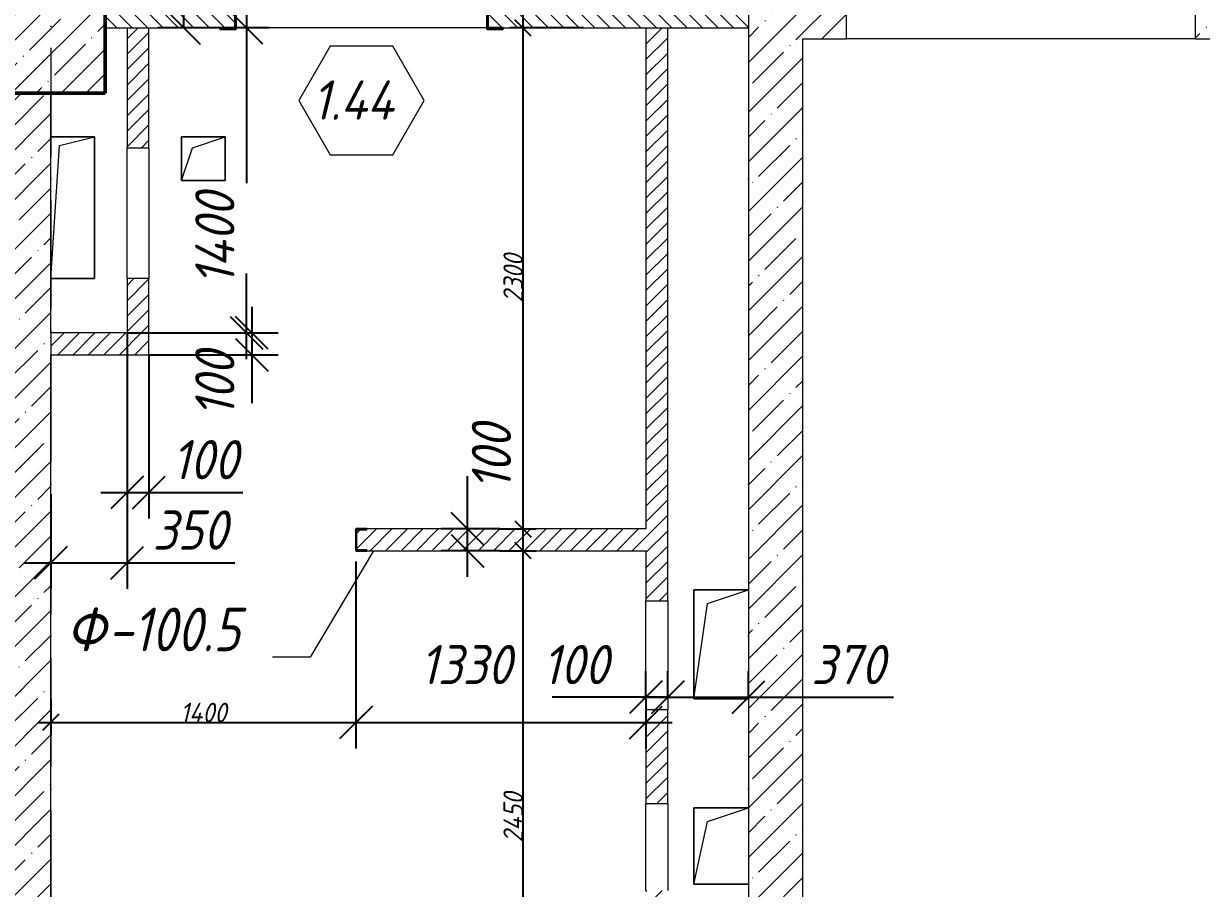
# Model space of a CAD drawing. Header units: millimetres. Extents: x -401725 to 250493, y 305116 to 802890.
# Drawn here: x -111626 to -106222, y 603748 to 607718 of the extents above; entities that cross this region are included whole.
import ezdxf

# ---------------------------------------------------------------- set-up
doc = ezdxf.new("R2010")
doc.units = ezdxf.units.MM
doc.linetypes.add('50_200_ШТРИХ_1Т_ш5_п1_п1_', pattern=[700, 500, -100, 0, -100])
for name, color, linetype, lineweight in [('A-____-____-DIMS', 7, 'Continuous', 9), ('A-DOOR-____-IDEN', 7, 'Continuous', 9), ('A-FLOR-____-OTLN', 7, 'Continuous', 9), ('A-GENM-____-IDEN', 7, 'Continuous', 9), ('A-GENM-____-MCUT', 7, 'Continuous', 25), ('A-GENM-____-OTLN', 7, 'Continuous', 9), ('A-GENM-____-OTLN-1', 7, 'Continuous', 25), ('A-WALL-____-MCUT-3', 7, 'Continuous', 9), ('A-WALL-____-OTLN', 7, 'Continuous', 9), ('A-WALL-FNSH-MCUT-1', 7, 'Continuous', 9), ('S-COLS-____-MCUT', 7, 'Continuous', 50), ('S-COLS-____-OTLN', 7, 'Continuous', 9), ('S-GRID-____-OTLN-1', 7, '50_200_ШТРИХ_1Т_ш5_п1_п1_', 9)]:
    doc.layers.add(name, color=color, linetype=linetype, lineweight=lineweight)
for name, color, linetype, lineweight, true_color in [('A-WALL-____-MCUT-4', 7, 'Continuous', 13, 0x000000), ('A-WALL-____-MCUT-8', 7, 'Continuous', 13, 0x000000), ('A-WALL-____-PATT-2', 7, 'Continuous', 9, 0x787878), ('A-WALL-____-PATT-3', 9, 'Continuous', 9, 0x808080), ('A-WALL-____-PATT-4', 9, 'Continuous', 9, 0x808080), ('I-WALL-____-OTLN-1', 7, 'Continuous', 9, 0x000000), ('I-WALL-____-OTLN-2', 7, 'Continuous', 9, 0x000000)]:
    doc.layers.add(name, color=color, linetype=linetype, lineweight=lineweight, true_color=true_color)
doc.styles.add('ISOCPEUR_I_10', font='isocpeui.ttf', dxfattribs={"width": 0.9, "height": 180})
doc.styles.add('ISOCPEUR_I_14', font='isocpeui.ttf', dxfattribs={"width": 0.9, "height": 180})
doc.styles.add('ISOCPEUR_I_2', font='isocpeui.ttf', dxfattribs={"width": 0.85, "height": 2.3})
doc.styles.add('ISOCPEUR_I_7', font='isocpeui.ttf', dxfattribs={"width": 0.9, "height": 90})
doc.dimstyles.new('ISO-1_8_0_9К_СРЕДНИЙ_Кладочные_2', dxfattribs={"dimscale": 304.8, "dimtxt": 89.638306, "dimasz": 0.246063, "dimexe": 0.19685, "dimexo": 0, "dimgap": 0, "dimtad": 1, "dimdec": 3, "dimrnd": 0.001, "dimdsep": 46, "dimtxsty": 'ISOCPEUR_I_7', "dimblk1": 'OBLIQUE', "dimblk2": 'OBLIQUE', "dimsah": 1, "dimcen": 0.09, "dimdle": 0.19685, "dimazin": 0, "dimtfac": 1, "dimtdec": 4, "dimtix": 1, "dimtmove": 1, "dimatfit": 3, "dimfxl": 1, "dimtvp": 1, "dimtolj": 1, "dimtzin": 0, "dimarcsym": 2})
doc.dimstyles.new('ISO-1_8_0_9К_СРЕДНИЙ_Кладочные_3', dxfattribs={"dimscale": 304.8, "dimtxt": 179.276612, "dimasz": 0.492126, "dimexe": 0.393701, "dimexo": 0, "dimgap": 0, "dimtad": 1, "dimdec": 3, "dimrnd": 0.001, "dimdsep": 46, "dimtxsty": 'ISOCPEUR_I_10', "dimblk1": 'OBLIQUE', "dimblk2": 'OBLIQUE', "dimsah": 1, "dimcen": 0.09, "dimdle": 0.393701, "dimazin": 0, "dimtfac": 1, "dimtdec": 4, "dimtix": 1, "dimtmove": 0, "dimatfit": 3, "dimfxl": 1, "dimtvp": 1, "dimtolj": 1, "dimtzin": 0, "dimarcsym": 2})
doc.dimstyles.new('ISO-1_8_0_9К_СРЕДНИЙ_Кладочные_4', dxfattribs={"dimscale": 304.8, "dimtxt": 179.276612, "dimasz": 0.492126, "dimexe": 0.393701, "dimexo": 0, "dimgap": 0, "dimtad": 1, "dimdec": 3, "dimrnd": 0.001, "dimdsep": 46, "dimtxsty": 'ISOCPEUR_I_10', "dimblk1": 'OBLIQUE', "dimblk2": 'OBLIQUE', "dimsah": 1, "dimcen": 0.09, "dimdle": 0.393701, "dimazin": 0, "dimtfac": 1, "dimtdec": 4, "dimtix": 1, "dimtmove": 1, "dimatfit": 3, "dimfxl": 1, "dimtvp": 1, "dimtolj": 1, "dimtzin": 0, "dimarcsym": 2})
pattern_1 = [(45, (-175000.736, 544716.51), (-35.35534, 35.35534), [])]
pattern_2 = [(45, (-175000.74, 544716.51), (-114.04925, 114.04925), []), (45, (-174886.69, 544716.51), (-114.04925, 114.04925), [201.612, -40.322, 3.353, -36.97])]

# ---------------------------------------------------------------- blocks, each defined once
blk = doc.blocks.new('BSC_Колонна _Прямоугольная - 500х500-V34-АР1_Кладочный план 1 этажа в осях 1-64_Ю-ЯЯ')
at = {"layer": 'S-COLS-____-OTLN'}
h = blk.add_hatch(dxfattribs=at)
h.set_pattern_fill('FP_33', color=256, style=0, pattern_type=2)
h.set_pattern_definition([(45, (-63500, -62931.04), (-114.04925, 114.04925), []), (45, (-63385.95, -62931.04), (-114.04925, 114.04925), [201.613, -40.323, 3.353, -36.97])])
h.paths.add_polyline_path([(-250, -250), (250, -250), (250, 250), (-250, 250)], flags=0)
at = {"layer": 'S-COLS-____-MCUT'}
for p, q in [((250, 250), (-250, 250)), ((-250, 250), (-250, -250)), ((250, -250), (250, 250)), ((-250, -250), (250, -250))]:
    blk.add_line(p, q, dxfattribs=at)
blk = doc.blocks.new('154_Фахверк_СКБ_Швеллер - Тип_100_4010-27789772-АР1_Кладочный план 1 этажа в осях 1-64_Ю-ЯЯ')
at = {"layer": 'A-GENM-____-MCUT'}
for p, q in [((175, 50), (125, 50)), ((125, 50), (125, -50)), ((128, 47), (175, 47)), ((128, -47), (128, 47)), ((175, 47), (175, 50)), ((125, -50), (175, -50)), ((175, -47), (128, -47)), ((175, -50), (175, -47))]:
    blk.add_line(p, q, dxfattribs=at)
blk = doc.blocks.new('154_Стойка_СКБ_Уголок - СМ-2230_200-28216496-АР1_Кладочный план 1 этажа в осях 1-64_Ю-ЯЯ')
at = {"layer": 'A-GENM-____-MCUT'}
for p, q in [((125, 156), (125, 81)), ((200, 156), (125, 156)), ((131, 81), (131, 150)), ((131, 150), (200, 150)), ((200, 150), (200, 156)), ((125, 81), (131, 81)), ((131, 19), (125, 19)), ((125, 19), (125, -56)), ((131, -50), (131, 19)), ((200, -50), (131, -50)), ((200, -56), (200, -50)), ((125, -56), (200, -56))]:
    blk.add_line(p, q, dxfattribs=at)
blk = doc.blocks.new('AR_Отверстие прямоугольное _в плите_ - AR_Отверстие прямоугольное _в плите_-30459243-АР1_Кладочный план 1 этажа в осях 1-64_Ю-ЯЯ')
at = {"layer": 'A-GENM-____-OTLN'}
for p, q in [((125, 175), (-125, 175)), ((-125, 175), (-125, -175)), ((-62.5, 112.5), (125, 175)), ((-125, -175), (-62.5, 112.5)), ((-125, -175), (125, -175))]:
    blk.add_line(p, q, dxfattribs=at)
blk = doc.blocks.new('AR_Отверстие прямоугольное _в плите_ - AR_Отверстие прямоугольное _в плите_-V189-АР1_Кладочный план 1 этажа в осях 1-64_Ю-ЯЯ')
at = {"layer": 'A-GENM-____-OTLN'}
for p, q in [((125, 250), (-125, 250)), ((-125, 250), (-125, -250)), ((-62.5, 187.5), (125, 250)), ((-125, -250), (-62.5, 187.5)), ((-125, -250), (125, -250))]:
    blk.add_line(p, q, dxfattribs=at)
blk = doc.blocks.new('AR_Отверстие прямоугольное _в плите_ - AR_Отверстие прямоугольное _в плите_-30459597-АР1_Кладочный план 1 этажа в осях 1-64_Ю-ЯЯ')
at = {"layer": 'A-GENM-____-OTLN'}
for p, q in [((100, 100), (-100, 100)), ((-100, 100), (-100, -100)), ((-50, 50), (100, 100)), ((100, -100), (100, 100)), ((-100, -100), (-50, 50)), ((-100, -100), (100, -100))]:
    blk.add_line(p, q, dxfattribs=at)
blk = doc.blocks.new('AR_Отверстие прямоугольное _в плите_ - AR_Отверстие прямоугольное _в плите_-30459250-АР1_Кладочный план 1 этажа в осях 1-64_Ю-ЯЯ')
at = {"layer": 'A-GENM-____-OTLN'}
for p, q in [((100, 325), (-100, 325)), ((-60, 285), (100, 325)), ((100, -325), (100, 325)), ((-100, -325), (-60, 285)), ((-100, -325), (100, -325))]:
    blk.add_line(p, q, dxfattribs=at)
blk = doc.blocks.new('Марка проема - марка проема-27336095-АР1_Кладочный план 1 этажа в осях 1-64_Ю-ЯЯ')
at = {"layer": 'A-DOOR-____-IDEN'}
for p, q in [((-1.439, 0.159), (-2.877, -2.333)), ((1.439, 0.159), (-1.439, 0.159)), ((2.877, -2.333), (1.439, 0.159)), ((-2.877, -2.333), (-1.439, -4.825)), ((1.439, -4.825), (2.877, -2.333)), ((-1.439, -4.825), (1.439, -4.825))]:
    blk.add_line(p, q, dxfattribs=at)
blk = doc.blocks.new('_Oblique')
at = {"color": 0, "linetype": 'ByBlock', "lineweight": -2}
blk.add_line((-0.5, -0.5), (0.5, 0.5), dxfattribs=at)
blk = doc.blocks.new('*D12494')
at = {"layer": 'A-____-____-DIMS', "color": 0, "lineweight": -2, "transparency": 16777216}
for p, q in [((-110890.3, 607897.6), (-110890.3, 608199.3)), ((-110890.3, 607697.6), (-110890.3, 608017.6)), ((-110497, 607897.6), (-111010.3, 607897.6)), ((-110497, 607697.6), (-111010.3, 607697.6))]:
    blk.add_line(p, q, dxfattribs=at)
at = {"layer": 'Defpoints', "color": 0, "transparency": 16777216}
for p in [(-110497, 607897.6), (-110890.3, 607697.6), (-110497, 607697.6)]:
    blk.add_point(p, dxfattribs=at)
at = {"layer": 'A-____-____-DIMS', "color": 0, "lineweight": -2, "transparency": 16777216, "xscale": 150, "yscale": 150, "zscale": 150}
for p, rotation in [((-110890.3, 607897.6), 90), ((-110890.3, 607697.6), 270)]:
    blk.add_blockref('_Oblique', p, dxfattribs=dict(at, rotation=rotation))
at = {"layer": 'A-____-____-DIMS', "color": 0, "transparency": 16777216, "insert": (-110838.2, 608114.6), "char_height": 180, "width": 409.578, "attachment_point": 1, "rotation": 90, "line_spacing_factor": 1.149209, "style": 'ISOCPEUR_I_10'}
blk.add_mtext('\\A1;200', dxfattribs=at)
blk = doc.blocks.new('*D12495')
at = {"layer": 'A-____-____-DIMS', "color": 0, "lineweight": -2, "transparency": 16777216}
for p, q in [((-110603, 607817.6), (-110603, 606984.2)), ((-110497, 607697.6), (-110723, 607697.6)), ((-110603, 606177.6), (-110603, 606569.5)), ((-111150.7, 606297.6), (-110483, 606297.6))]:
    blk.add_line(p, q, dxfattribs=at)
at = {"layer": 'Defpoints', "color": 0, "transparency": 16777216}
for p in [(-110497, 607697.6), (-111150.7, 606297.6), (-110603, 606297.6)]:
    blk.add_point(p, dxfattribs=at)
at = {"layer": 'A-____-____-DIMS', "color": 0, "lineweight": -2, "transparency": 16777216, "xscale": 150, "yscale": 150, "zscale": 150}
for p, rotation in [((-110603, 607697.6), 90), ((-110603, 606297.6), 270)]:
    blk.add_blockref('_Oblique', p, dxfattribs=dict(at, rotation=rotation))
at = {"layer": 'A-____-____-DIMS', "color": 0, "transparency": 16777216, "insert": (-110838.2, 606516.2), "char_height": 180, "width": 521.281, "attachment_point": 1, "rotation": 90, "line_spacing_factor": 1.149209, "style": 'ISOCPEUR_I_10'}
blk.add_mtext('\\A1;1400', dxfattribs=at)
blk = doc.blocks.new('*D12496')
at = {"layer": 'A-____-____-DIMS', "color": 0, "lineweight": -2, "transparency": 16777216}
for p, q in [((-110577.9, 606417.6), (-110577.9, 606197.6)), ((-111150.7, 606297.6), (-110457.9, 606297.6)), ((-111050.7, 606197.6), (-110457.9, 606197.6)), ((-110577.9, 606197.6), (-110577.9, 605974.6))]:
    blk.add_line(p, q, dxfattribs=at)
at = {"layer": 'Defpoints', "color": 0, "transparency": 16777216}
for p in [(-111150.7, 606297.6), (-111050.7, 606197.6), (-110577.9, 606197.6)]:
    blk.add_point(p, dxfattribs=at)
at = {"layer": 'A-____-____-DIMS', "color": 0, "lineweight": -2, "transparency": 16777216, "xscale": 150, "yscale": 150, "zscale": 150}
for p, rotation in [((-110577.9, 606297.6), 90), ((-110577.9, 606197.6), 270)]:
    blk.add_blockref('_Oblique', p, dxfattribs=dict(at, rotation=rotation))
at = {"layer": 'A-____-____-DIMS', "color": 0, "transparency": 16777216, "insert": (-110838.2, 605910.5), "char_height": 180, "width": 368.207, "attachment_point": 1, "rotation": 90, "line_spacing_factor": 1.149209, "style": 'ISOCPEUR_I_10'}
blk.add_mtext('\\A1;100', dxfattribs=at)
blk = doc.blocks.new('*D12497')
at = {"layer": 'A-____-____-DIMS', "color": 0, "lineweight": -2, "transparency": 16777216}
for p, q in [((-110100.7, 605247.6), (-110100.7, 604450)), ((-111500.7, 604616), (-111500.7, 604450)), ((-111560.7, 604510), (-110040.7, 604510))]:
    blk.add_line(p, q, dxfattribs=at)
at = {"layer": 'Defpoints', "color": 0, "transparency": 16777216}
for p in [(-110100.7, 605247.6), (-111500.7, 604616), (-110100.7, 604510)]:
    blk.add_point(p, dxfattribs=at)
at = {"layer": 'A-____-____-DIMS', "color": 0, "lineweight": -2, "transparency": 16777216, "xscale": 75, "yscale": 75, "zscale": 75, "rotation": 180}
blk.add_blockref('_Oblique', (-111500.7, 604510), dxfattribs=at)
at = {"layer": 'A-____-____-DIMS', "color": 0, "lineweight": -2, "transparency": 16777216, "xscale": 75, "yscale": 75, "zscale": 75}
blk.add_blockref('_Oblique', (-110100.7, 604510), dxfattribs=at)
at = {"layer": 'A-____-____-DIMS', "color": 0, "transparency": 16777216, "insert": (-110800.7, 604555), "char_height": 90, "width": 521.281, "attachment_point": 5, "style": 'ISOCPEUR_I_7'}
blk.add_mtext('\\A1;1400', dxfattribs=at)
blk = doc.blocks.new('*D12498')
at = {"layer": 'A-____-____-DIMS', "color": 0, "lineweight": -2, "transparency": 16777216}
for p, q in [((-110100.7, 605247.6), (-110100.7, 604390)), ((-108770.7, 604616), (-108770.7, 604390)), ((-110220.7, 604510), (-108650.7, 604510))]:
    blk.add_line(p, q, dxfattribs=at)
at = {"layer": 'Defpoints', "color": 0, "transparency": 16777216}
for p in [(-110100.7, 605247.6), (-108770.7, 604616), (-108770.7, 604510)]:
    blk.add_point(p, dxfattribs=at)
at = {"layer": 'A-____-____-DIMS', "color": 0, "lineweight": -2, "transparency": 16777216, "xscale": 150, "yscale": 150, "zscale": 150, "rotation": 180}
blk.add_blockref('_Oblique', (-110100.7, 604510), dxfattribs=at)
at = {"layer": 'A-____-____-DIMS', "color": 0, "lineweight": -2, "transparency": 16777216, "xscale": 150, "yscale": 150, "zscale": 150}
blk.add_blockref('_Oblique', (-108770.7, 604510), dxfattribs=at)
at = {"layer": 'A-____-____-DIMS', "color": 0, "transparency": 16777216, "insert": (-109806.9, 604865.1), "char_height": 180, "width": 504.733, "attachment_point": 1, "line_spacing_factor": 1.149209, "style": 'ISOCPEUR_I_10'}
blk.add_mtext('\\A1;1330', dxfattribs=at)
blk = doc.blocks.new('*D12499')
at = {"layer": 'A-____-____-DIMS', "color": 0, "lineweight": -2, "transparency": 16777216}
for p, q in [((-108770.7, 604616), (-108770.7, 604745.1)), ((-108670.7, 604616), (-108670.7, 604745.1)), ((-108770.7, 604625.1), (-109201.3, 604625.1)), ((-108670.7, 604625.1), (-108890.7, 604625.1))]:
    blk.add_line(p, q, dxfattribs=at)
at = {"layer": 'Defpoints', "color": 0, "transparency": 16777216}
for p in [(-108770.7, 604616), (-108670.7, 604625.1), (-108670.7, 604616)]:
    blk.add_point(p, dxfattribs=at)
at = {"layer": 'A-____-____-DIMS', "color": 0, "lineweight": -2, "transparency": 16777216, "xscale": 150, "yscale": 150, "zscale": 150, "rotation": 180}
blk.add_blockref('_Oblique', (-108770.7, 604625.1), dxfattribs=at)
at = {"layer": 'A-____-____-DIMS', "color": 0, "lineweight": -2, "transparency": 16777216, "xscale": 150, "yscale": 150, "zscale": 150}
blk.add_blockref('_Oblique', (-108670.7, 604625.1), dxfattribs=at)
at = {"layer": 'A-____-____-DIMS', "color": 0, "transparency": 16777216, "insert": (-109245.1, 604865.1), "char_height": 180, "width": 368.207, "attachment_point": 1, "line_spacing_factor": 1.149209, "style": 'ISOCPEUR_I_10'}
blk.add_mtext('\\A1;100', dxfattribs=at)
blk = doc.blocks.new('*D12500')
at = {"layer": 'A-____-____-DIMS', "color": 0, "lineweight": -2, "transparency": 16777216}
for p, q in [((-108670.7, 604616), (-108670.7, 604745.1)), ((-108300.7, 604616), (-108300.7, 604745.1)), ((-108790.7, 604625.1), (-108300.7, 604625.1)), ((-108300.7, 604625.1), (-107635.6, 604625.1))]:
    blk.add_line(p, q, dxfattribs=at)
at = {"layer": 'Defpoints', "color": 0, "transparency": 16777216}
for p in [(-108670.7, 604616), (-108300.7, 604625.1), (-108300.7, 604616)]:
    blk.add_point(p, dxfattribs=at)
at = {"layer": 'A-____-____-DIMS', "color": 0, "lineweight": -2, "transparency": 16777216, "xscale": 150, "yscale": 150, "zscale": 150, "rotation": 180}
blk.add_blockref('_Oblique', (-108670.7, 604625.1), dxfattribs=at)
at = {"layer": 'A-____-____-DIMS', "color": 0, "lineweight": -2, "transparency": 16777216, "xscale": 150, "yscale": 150, "zscale": 150}
blk.add_blockref('_Oblique', (-108300.7, 604625.1), dxfattribs=at)
at = {"layer": 'A-____-____-DIMS', "color": 0, "transparency": 16777216, "insert": (-108012.4, 604865.1), "char_height": 180, "width": 409.578, "attachment_point": 1, "line_spacing_factor": 1.149209, "style": 'ISOCPEUR_I_10'}
blk.add_mtext('\\A1;370', dxfattribs=at)
blk = doc.blocks.new('*D12501')
at = {"layer": 'A-____-____-DIMS', "color": 0, "lineweight": -2, "transparency": 16777216}
for p, q in [((-111150.7, 606297.6), (-111150.7, 605122.6)), ((-111500.7, 605556.6), (-111500.7, 605122.6)), ((-111620.7, 605242.6), (-111150.7, 605242.6)), ((-111150.7, 605242.6), (-110656.6, 605242.6))]:
    blk.add_line(p, q, dxfattribs=at)
at = {"layer": 'Defpoints', "color": 0, "transparency": 16777216}
for p in [(-111150.7, 606297.6), (-111500.7, 605556.6), (-111150.7, 605242.6)]:
    blk.add_point(p, dxfattribs=at)
at = {"layer": 'A-____-____-DIMS', "color": 0, "lineweight": -2, "transparency": 16777216, "xscale": 150, "yscale": 150, "zscale": 150, "rotation": 180}
blk.add_blockref('_Oblique', (-111500.7, 605242.6), dxfattribs=at)
at = {"layer": 'A-____-____-DIMS', "color": 0, "lineweight": -2, "transparency": 16777216, "xscale": 150, "yscale": 150, "zscale": 150}
blk.add_blockref('_Oblique', (-111150.7, 605242.6), dxfattribs=at)
at = {"layer": 'A-____-____-DIMS', "color": 0, "transparency": 16777216, "insert": (-111033.5, 605482.6), "char_height": 180, "width": 409.578, "attachment_point": 1, "line_spacing_factor": 1.149209, "style": 'ISOCPEUR_I_10'}
blk.add_mtext('\\A1;350', dxfattribs=at)
blk = doc.blocks.new('*D12502')
at = {"layer": 'A-____-____-DIMS', "color": 0, "lineweight": -2, "transparency": 16777216}
for p, q in [((-111150.7, 606297.6), (-111150.7, 605445.7)), ((-111050.7, 606197.6), (-111050.7, 605445.7)), ((-111270.7, 605565.7), (-111050.7, 605565.7)), ((-111050.7, 605565.7), (-110620.2, 605565.7))]:
    blk.add_line(p, q, dxfattribs=at)
at = {"layer": 'Defpoints', "color": 0, "transparency": 16777216}
for p in [(-111150.7, 606297.6), (-111050.7, 606197.6), (-111050.7, 605565.7)]:
    blk.add_point(p, dxfattribs=at)
at = {"layer": 'A-____-____-DIMS', "color": 0, "lineweight": -2, "transparency": 16777216, "xscale": 150, "yscale": 150, "zscale": 150, "rotation": 180}
blk.add_blockref('_Oblique', (-111150.7, 605565.7), dxfattribs=at)
at = {"layer": 'A-____-____-DIMS', "color": 0, "lineweight": -2, "transparency": 16777216, "xscale": 150, "yscale": 150, "zscale": 150}
blk.add_blockref('_Oblique', (-111050.7, 605565.7), dxfattribs=at)
at = {"layer": 'A-____-____-DIMS', "color": 0, "transparency": 16777216, "insert": (-110944.6, 605805.7), "char_height": 180, "width": 368.207, "attachment_point": 1, "line_spacing_factor": 1.149209, "style": 'ISOCPEUR_I_10'}
blk.add_mtext('\\A1;100', dxfattribs=at)
blk = doc.blocks.new('*D12504')
at = {"layer": 'A-____-____-DIMS', "color": 0, "lineweight": -2, "transparency": 16777216}
for p, q in [((-109334.3, 602787.6), (-109334.3, 605357.6)), ((-109440.4, 605297.6), (-109274.3, 605297.6)), ((-108820.7, 602847.6), (-109394.3, 602847.6))]:
    blk.add_line(p, q, dxfattribs=at)
at = {"layer": 'Defpoints', "color": 0, "transparency": 16777216}
for p in [(-109440.4, 605297.6), (-109334.3, 605297.6), (-108820.7, 602847.6)]:
    blk.add_point(p, dxfattribs=at)
at = {"layer": 'A-____-____-DIMS', "color": 0, "lineweight": -2, "transparency": 16777216, "xscale": 75, "yscale": 75, "zscale": 75}
for p, rotation in [((-109334.3, 605297.6), 90), ((-109334.3, 602847.6), 270)]:
    blk.add_blockref('_Oblique', p, dxfattribs=dict(at, rotation=rotation))
at = {"layer": 'A-____-____-DIMS', "color": 0, "transparency": 16777216, "insert": (-109379.3, 604072.6), "char_height": 90, "width": 562.653, "attachment_point": 5, "rotation": 90, "style": 'ISOCPEUR_I_7'}
blk.add_mtext('\\A1;2450', dxfattribs=at)
blk = doc.blocks.new('*D12505')
at = {"layer": 'A-____-____-DIMS', "color": 0, "lineweight": -2, "transparency": 16777216}
for p, q in [((-109589.7, 605397.6), (-109589.7, 605639.7)), ((-109440.4, 605397.6), (-109709.7, 605397.6)), ((-109589.7, 605177.6), (-109589.7, 605397.6)), ((-109440.4, 605297.6), (-109709.7, 605297.6))]:
    blk.add_line(p, q, dxfattribs=at)
at = {"layer": 'Defpoints', "color": 0, "transparency": 16777216}
for p in [(-109589.7, 605397.6), (-109440.4, 605397.6), (-109440.4, 605297.6)]:
    blk.add_point(p, dxfattribs=at)
at = {"layer": 'A-____-____-DIMS', "color": 0, "lineweight": -2, "transparency": 16777216, "xscale": 150, "yscale": 150, "zscale": 150}
for p, rotation in [((-109589.7, 605397.6), 90), ((-109589.7, 605297.6), 270)]:
    blk.add_blockref('_Oblique', p, dxfattribs=dict(at, rotation=rotation))
at = {"layer": 'A-____-____-DIMS', "color": 0, "transparency": 16777216, "insert": (-109569.5, 605575.6), "char_height": 180, "width": 368.207, "attachment_point": 1, "rotation": 90, "line_spacing_factor": 1.149209, "style": 'ISOCPEUR_I_10'}
blk.add_mtext('\\A1;100', dxfattribs=at)
blk = doc.blocks.new('*D12506')
at = {"layer": 'A-____-____-DIMS', "color": 0, "lineweight": -2, "transparency": 16777216}
for p, q in [((-109334.3, 605337.6), (-109334.3, 607757.6)), ((-109057.2, 607697.6), (-109394.3, 607697.6)), ((-109440.4, 605397.6), (-109274.3, 605397.6))]:
    blk.add_line(p, q, dxfattribs=at)
at = {"layer": 'Defpoints', "color": 0, "transparency": 16777216}
for p in [(-109334.3, 607697.6), (-109057.2, 607697.6), (-109440.4, 605397.6)]:
    blk.add_point(p, dxfattribs=at)
at = {"layer": 'A-____-____-DIMS', "color": 0, "lineweight": -2, "transparency": 16777216, "xscale": 75, "yscale": 75, "zscale": 75}
for p, rotation in [((-109334.3, 607697.6), 90), ((-109334.3, 605397.6), 270)]:
    blk.add_blockref('_Oblique', p, dxfattribs=dict(at, rotation=rotation))
at = {"layer": 'A-____-____-DIMS', "color": 0, "transparency": 16777216, "insert": (-109379.3, 606547.6), "char_height": 90, "width": 546.104, "attachment_point": 5, "rotation": 90, "style": 'ISOCPEUR_I_7'}
blk.add_mtext('\\A1;2300', dxfattribs=at)

msp = doc.modelspace()

# ---------------------------------------------------------------- hatches: boundary and pattern name
at = {"layer": 'A-WALL-____-PATT-2'}
h = msp.add_hatch(dxfattribs=at)
h.set_pattern_fill('FP_2', color=256, style=0, pattern_type=2)
h.set_pattern_definition(pattern_2)
h.paths.add_polyline_path([(-108050.7357, 600397.5526), (-108050.7357, 607897.5526), (-108300.7357, 607897.5526), (-108300.7357, 600397.5526)], flags=0)
h = msp.add_hatch(dxfattribs=at)
h.set_pattern_fill('FP_2', color=256, style=0, pattern_type=2)
h.set_pattern_definition(pattern_2)
h.paths.add_polyline_path([(-107850.7357, 607647.5526), (-107851.6359, 607897.5526), (-108050.7357, 607897.5526), (-108050.7357, 607647.5526), (-107851.6359, 607647.5526)], flags=0)
h.paths.add_polyline_path([(-106000.7357, 607647.5526), (-106000.7357, 607897.5526), (-106250.7357, 607897.5526), (-106250.7357, 607647.5526)], flags=0)
h = msp.add_hatch(dxfattribs=at)
h.set_pattern_fill('FP_2', color=256, style=0, pattern_type=2)
h.set_pattern_definition(pattern_2)
h.paths.add_polyline_path([(-111500.7357, 600397.5526), (-111500.7357, 607397.5526), (-111750.7357, 607397.5526), (-111750.7357, 600397.5526)], flags=0)
at = {"layer": 'A-WALL-____-PATT-3'}
h = msp.add_hatch(dxfattribs=at)
h.set_pattern_fill('FP_6', color=256, style=0, pattern_type=2)
h.set_pattern_definition([(135, (-175000.736, 544716.51), (-35.35534, -35.35534), [])])
h.paths.add_polyline_path([(-108770.7357, 607697.5526), (-108300.7357, 607697.5526), (-108300.7357, 607897.5526), (-109494.7357, 607897.5526), (-109494.7357, 607828.5526), (-109500.7357, 607828.5526), (-109500.7357, 607766.5526), (-109494.7357, 607766.5526), (-109494.7357, 607697.5526), (-109425.7357, 607697.5526)], flags=0)
h.paths.add_polyline_path([(-111250.7357, 607697.5526), (-110656.7357, 607697.5526), (-110656.7357, 607766.5526), (-110650.7357, 607766.5526), (-110650.7357, 607828.5526), (-110656.7357, 607828.5526), (-110656.7357, 607897.5526), (-111250.7357, 607897.5526), (-111250.7357, 607737.5526)], flags=0)
at = {"layer": 'A-WALL-____-PATT-4'}
h = msp.add_hatch(dxfattribs=at)
h.set_pattern_fill('FP_5', color=256, style=0, pattern_type=2)
h.set_pattern_definition(pattern_1)
h.paths.add_polyline_path([(-111150.7357, 606297.5526), (-111050.7357, 606297.5526), (-111050.7357, 606547.5526), (-111150.7357, 606547.5526)], flags=0)
h.paths.add_polyline_path([(-111050.7357, 607147.5526), (-111050.7357, 607697.5526), (-111150.7357, 607697.5526), (-111150.7357, 607147.5526)], flags=0)
h = msp.add_hatch(dxfattribs=at)
h.set_pattern_fill('FP_5', color=256, style=0, pattern_type=2)
h.set_pattern_definition(pattern_1)
h.paths.add_polyline_path([(-108770.7357, 600397.5526), (-108670.7357, 600397.5526), (-108670.7357, 602847.5526), (-108770.7357, 602847.5526), (-108770.7357, 601941.4693)], flags=0)
h.paths.add_polyline_path([(-108673.7357, 602850.5526), (-108673.7357, 602897.5526), (-108670.7357, 602897.5526), (-108670.7357, 603737.5526), (-108770.7357, 603737.5526), (-108770.7357, 602897.5526), (-108767.7357, 602897.5526), (-108767.7357, 602850.5526), (-108697.2926, 602850.5526)], flags=0)
h.paths.add_polyline_path([(-108670.7357, 604137.5526), (-108670.7357, 604567.5526), (-108770.7357, 604567.5526), (-108770.7357, 604137.5526)], flags=0)
h.paths.add_polyline_path([(-108770.7357, 605067.5526), (-108670.7357, 605067.5526), (-108670.7357, 607697.5526), (-108770.7357, 607697.5526), (-108770.7357, 605170.4395)], flags=0)
h = msp.add_hatch(dxfattribs=at)
h.set_pattern_fill('FP_5', color=256, style=0, pattern_type=2)
h.set_pattern_definition(pattern_1)
h.paths.add_polyline_path([(-111050.7357, 606197.5526), (-111050.7357, 606297.5526), (-111500.7357, 606297.5526), (-111500.7357, 606197.5526), (-111386.5645, 606197.5526)], flags=0)
h = msp.add_hatch(dxfattribs=at)
h.set_pattern_fill('FP_5', color=256, style=0, pattern_type=2)
h.set_pattern_definition(pattern_1)
h.paths.add_polyline_path([(-110050.7357, 605297.5526), (-108770.7357, 605297.5526), (-108770.7357, 605397.5526), (-110050.7357, 605397.5526), (-110050.7357, 605394.5526), (-110097.7357, 605394.5526), (-110097.7357, 605300.5526), (-110050.7357, 605300.5526)], flags=0)

# ---------------------------------------------------------------- linework, layer by layer
at = {"layer": 'A-FLOR-____-OTLN'}
for p, q in [((-111500.7357, 607197.5526), (-111300.7357, 607197.5526)), ((-111300.7357, 607197.5526), (-111300.7357, 606547.5526)), ((-110900.7357, 607197.5526), (-110700.7357, 607197.5526)), ((-110900.7357, 606997.5526), (-110900.7357, 607197.5526)), ((-110700.7357, 607197.5526), (-110700.7357, 606997.5526)), ((-110700.7357, 606997.5526), (-110900.7357, 606997.5526)), ((-111300.7357, 606547.5526), (-111500.7357, 606547.5526)), ((-108550.7357, 605117.5526), (-108300.7357, 605117.5526)), ((-108550.7357, 604617.5526), (-108550.7357, 605117.5526)), ((-108300.7357, 604617.5526), (-108550.7357, 604617.5526)), ((-108550.7357, 604117.5526), (-108300.7357, 604117.5526)), ((-108550.7357, 603767.5526), (-108550.7357, 604117.5526)), ((-108300.7357, 603767.5526), (-108550.7357, 603767.5526))]:
    msp.add_line(p, q, dxfattribs=at)
at = {"layer": 'A-GENM-____-IDEN'}
for p, q in [((-110020.7357, 605297.5526), (-110310.7629, 604809.2673)), ((-110310.7629, 604809.2673), (-110483.4707, 604809.2673))]:
    msp.add_line(p, q, dxfattribs=at)
at = {"layer": 'A-WALL-____-MCUT-3'}
for p, q in [((-108300.7357, 607897.5526), (-108300.7357, 600397.5526)), ((-107850.7357, 607647.5526), (-107850.7357, 607897.5526)), ((-106250.7357, 607897.5526), (-106250.7357, 607647.5526)), ((-108050.7357, 600397.5526), (-108050.7357, 607647.5526)), ((-108050.7357, 607647.5526), (-107850.7357, 607647.5526)), ((-106250.7357, 607647.5526), (-106000.7357, 607647.5526)), ((-111500.7357, 606297.5526), (-111500.7357, 607397.5526)), ((-111500.7357, 600397.5526), (-111500.7357, 606197.5526))]:
    msp.add_line(p, q, dxfattribs=at)
at = {"layer": 'A-WALL-____-MCUT-4'}
for p, q in [((-111250.7357, 607697.5526), (-110725.7357, 607697.5526)), ((-109425.7357, 607697.5526), (-108300.7357, 607697.5526))]:
    msp.add_line(p, q, dxfattribs=at)
at = {"layer": 'A-WALL-____-MCUT-8'}
msp.add_line((-111500.7357, 606297.5526), (-111500.7357, 606197.5526), dxfattribs=at)
at = {"layer": 'A-WALL-____-OTLN'}
msp.add_line((-106250.7357, 607647.5526), (-107850.7357, 607647.5526), dxfattribs=at)
at = {"layer": 'A-WALL-FNSH-MCUT-1'}
for p, q in [((-111150.7357, 607697.5526), (-111150.7357, 607147.5526)), ((-111050.7357, 607147.5526), (-111050.7357, 607697.5526)), ((-108770.7357, 607697.5526), (-108770.7357, 605397.5526)), ((-108670.7357, 605067.5526), (-108670.7357, 607697.5526)), ((-111150.7357, 607147.5526), (-111050.7357, 607147.5526)), ((-111150.7357, 606547.5526), (-111150.7357, 606297.5526)), ((-111050.7357, 606547.5526), (-111150.7357, 606547.5526)), ((-111050.7357, 606197.5526), (-111050.7357, 606547.5526)), ((-111150.7357, 606297.5526), (-111500.7357, 606297.5526)), ((-111500.7357, 606197.5526), (-111050.7357, 606197.5526)), ((-108770.7357, 605397.5526), (-110050.7357, 605397.5526)), ((-110050.7357, 605297.5526), (-108770.7357, 605297.5526)), ((-108770.7357, 605297.5526), (-108770.7357, 605067.5526)), ((-108770.7357, 605067.5526), (-108670.7357, 605067.5526)), ((-108770.7357, 604567.5526), (-108770.7357, 604137.5526)), ((-108670.7357, 604567.5526), (-108770.7357, 604567.5526)), ((-108670.7357, 604137.5526), (-108670.7357, 604567.5526)), ((-108770.7357, 604137.5526), (-108670.7357, 604137.5526))]:
    msp.add_line(p, q, dxfattribs=at)
at = {"layer": 'I-WALL-____-OTLN-1'}
msp.add_line((-109500.7357, 607697.5526), (-110650.7357, 607697.5526), dxfattribs=at)
at = {"layer": 'I-WALL-____-OTLN-2'}
for p, q in [((-111150.7357, 606547.5526), (-111150.7357, 607147.5526)), ((-111050.7357, 607147.5526), (-111050.7357, 606547.5526)), ((-108770.7357, 604567.5526), (-108770.7357, 605067.5526)), ((-108670.7357, 605067.5526), (-108670.7357, 604567.5526)), ((-108770.7357, 603737.5526), (-108770.7357, 604137.5526)), ((-108670.7357, 604137.5526), (-108670.7357, 603737.5526))]:
    msp.add_line(p, q, dxfattribs=at)
at = {"layer": 'S-GRID-____-OTLN-1'}
for p, q in [((-111500.7357, 635609.362), (-111500.7357, 597608.0984)), ((-108300.7357, 635609.362), (-108300.7357, 597608.0984))]:
    msp.add_line(p, q, dxfattribs=at)

# ---------------------------------------------------------------- block references
at = {"layer": 'A-DOOR-____-IDEN', "xscale": 99.99999999999993, "yscale": 99.99999999999993, "zscale": 99.99999999999993}
msp.add_blockref('Марка проема - марка проема-27336095-АР1_Кладочный план 1 этажа в осях 1-64_Ю-ЯЯ', (-110075.7357, 607597.5526), dxfattribs=at)
at = {"layer": 'A-GENM-____-OTLN'}
for name, p in [('AR_Отверстие прямоугольное _в плите_ - AR_Отверстие прямоугольное _в плите_-30459250-АР1_Кладочный план 1 этажа в осях 1-64_Ю-ЯЯ', (-111400.7357, 606872.5526)), ('AR_Отверстие прямоугольное _в плите_ - AR_Отверстие прямоугольное _в плите_-30459597-АР1_Кладочный план 1 этажа в осях 1-64_Ю-ЯЯ', (-110800.7357, 607097.5526)), ('AR_Отверстие прямоугольное _в плите_ - AR_Отверстие прямоугольное _в плите_-V189-АР1_Кладочный план 1 этажа в осях 1-64_Ю-ЯЯ', (-108425.7357, 604867.5526)), ('AR_Отверстие прямоугольное _в плите_ - AR_Отверстие прямоугольное _в плите_-30459243-АР1_Кладочный план 1 этажа в осях 1-64_Ю-ЯЯ', (-108425.7357, 603942.5526))]:
    msp.add_blockref(name, p, dxfattribs=at)
at = {"layer": 'A-GENM-____-OTLN-1', "rotation": 180}
msp.add_blockref('154_Стойка_СКБ_Уголок - СМ-2230_200-28216496-АР1_Кладочный план 1 этажа в осях 1-64_Ю-ЯЯ', (-110525.7357, 607847.5526), dxfattribs=at)
at = {"layer": 'A-GENM-____-OTLN-1'}
for name, p in [('154_Стойка_СКБ_Уголок - СМ-2230_200-28216496-АР1_Кладочный план 1 этажа в осях 1-64_Ю-ЯЯ', (-109625.7357, 607747.5526)), ('154_Фахверк_СКБ_Швеллер - Тип_100_4010-27789772-АР1_Кладочный план 1 этажа в осях 1-64_Ю-ЯЯ', (-110225.7357, 605347.5526))]:
    msp.add_blockref(name, p, dxfattribs=at)
at = {"layer": 'S-COLS-____-OTLN'}
msp.add_blockref('BSC_Колонна _Прямоугольная - 500х500-V34-АР1_Кладочный план 1 этажа в осях 1-64_Ю-ЯЯ', (-111500.7357, 607647.5526), dxfattribs=at)

# ---------------------------------------------------------------- texts
at = {"layer": 'A-DOOR-____-IDEN', "insert": (-110300.9248, 607456.3721), "char_height": 180, "width": 497.847937, "attachment_point": 1, "style": 'ISOCPEUR_I_14'}
msp.add_mtext('1.44', dxfattribs=at)
at = {"layer": 'A-GENM-____-IDEN', "char_height": 200, "attachment_point": 1, "style": 'ISOCPEUR_I_2'}
for s, insert, width in [('\\fISOCPEUR|b0|i1|c204|p34|;\\W.9;Ф', (-111430.0274, 605036.3834), 230.886), ('-100.5', (-111239.5274, 605036.3834), 822.531375)]:
    msp.add_mtext(s, dxfattribs=dict(at, insert=insert, width=width))

# ---------------------------------------------------------------- dimensions: what is measured, and where the dimension line sits
at = {"layer": 'A-____-____-DIMS'}
for base, p1, p2, dimstyle, override, picture, middle in [((-110890.2593, 607697.5526), (-110496.9676, 607897.5526), (-110496.9676, 607697.5526), 'ISO-1_8_0_9К_СРЕДНИЙ_Кладочные_3', {"dimpost": '<>', "dimfxl": 200}, '*D12494', (-110718.1957, 608199.3412)), ((-110603.0336, 606297.5526), (-110496.9676, 607697.5526), (-111150.7357, 606297.5526), 'ISO-1_8_0_9К_СРЕДНИЙ_Кладочные_4', {"dimpost": '<>', "dimfxl": 1545.125469}, '*D12495', (-110718.1957, 606776.8076)), ((-110577.9184, 606197.5526), (-111150.7357, 606297.5526), (-111050.7357, 606197.5526), 'ISO-1_8_0_9К_СРЕДНИЙ_Кладочные_3', {"dimpost": '<>', "dimfxl": 141.421356}, '*D12496', (-110718.1957, 605974.5638)), ((-109589.7425, 605397.5526), (-109440.3692, 605297.5526), (-109440.3692, 605397.5526), 'ISO-1_8_0_9К_СРЕДНИЙ_Кладочные_3', {"dimpost": '<>', "dimfxl": 100}, '*D12505', (-109449.4653, 605639.6886))]:
    dim = msp.add_linear_dim(base=base, p1=p1, p2=p2, angle=90, dimstyle=dimstyle, override=override, dxfattribs=at)
    dim.commit()
    dim.dimension.update_dxf_attribs({"geometry": picture, "text_midpoint": middle, "dimtype": 160, "text_rotation": 90})
for base, p1, p2, override, picture, middle in [((-109334.3032, 607697.5526), (-109440.3692, 605397.5526), (-109057.2302, 607697.5526), {"dimpost": '<>', "dimfxl": 2331.693697}, '*D12506', (-109379.3032, 606547.5526)), ((-109334.3032, 605297.5526), (-108820.7357, 602847.5526), (-109440.3692, 605297.5526), {"dimpost": '<>', "dimfxl": 2527.141808}, '*D12504', (-109379.3032, 604072.5526))]:
    dim = msp.add_linear_dim(base=base, p1=p1, p2=p2, angle=90, dimstyle='ISO-1_8_0_9К_СРЕДНИЙ_Кладочные_2', override=override, dxfattribs=at)
    dim.commit()
    dim.dimension.update_dxf_attribs({"geometry": picture, "text_midpoint": middle})
for base, p1, p2, dimstyle, override, picture, middle in [((-111150.7357, 605242.5685), (-111500.7357, 605556.6312), (-111150.7357, 606297.5526), 'ISO-1_8_0_9К_СРЕДНИЙ_Кладочные_3', {"dimpost": '<>', "dimfxl": 819.429394}, '*D12501', (-110828.6721, 605242.5685)), ((-111050.7357, 605565.7272), (-111150.7357, 606297.5526), (-111050.7357, 606197.5526), 'ISO-1_8_0_9К_СРЕДНИЙ_Кладочные_3', {"dimpost": '<>', "dimfxl": 141.421356}, '*D12502', (-110760.4584, 605565.7272)), ((-108770.7357, 604509.9526), (-110100.7357, 605247.5526), (-108770.7357, 604616.0186), 'ISO-1_8_0_9К_СРЕДНИЙ_Кладочные_4', {"dimpost": '<>', "dimfxl": 1472.323047}, '*D12498', (-109554.5556, 604625.1146)), ((-108670.7357, 604625.1146), (-108770.7357, 604616.0186), (-108670.7357, 604616.0186), 'ISO-1_8_0_9К_СРЕДНИЙ_Кладочные_3', {"dimpost": '<>', "dimfxl": 100}, '*D12499', (-109061.013, 604625.1146)), ((-108300.7357, 604625.1146), (-108670.7357, 604616.0186), (-108300.7357, 604616.0186), 'ISO-1_8_0_9К_СРЕДНИЙ_Кладочные_3', {"dimpost": '<>', "dimfxl": 370}, '*D12500', (-107807.6301, 604625.1146))]:
    dim = msp.add_linear_dim(base=base, p1=p1, p2=p2, dimstyle=dimstyle, override=override, dxfattribs=at)
    dim.commit()
    dim.dimension.update_dxf_attribs({"geometry": picture, "text_midpoint": middle, "dimtype": 160})
dim = msp.add_linear_dim(base=(-110100.7357, 604509.9526), p1=(-111500.7357, 604616.0186), p2=(-110100.7357, 605247.5526), dimstyle='ISO-1_8_0_9К_СРЕДНИЙ_Кладочные_2', override={"dimpost": '<>', "dimfxl": 1535.849978}, dxfattribs=at)
dim.commit()
dim.dimension.update_dxf_attribs({"geometry": '*D12497', "text_midpoint": (-110800.7357, 604554.9526)})

doc.saveas('drawing.dxf')
